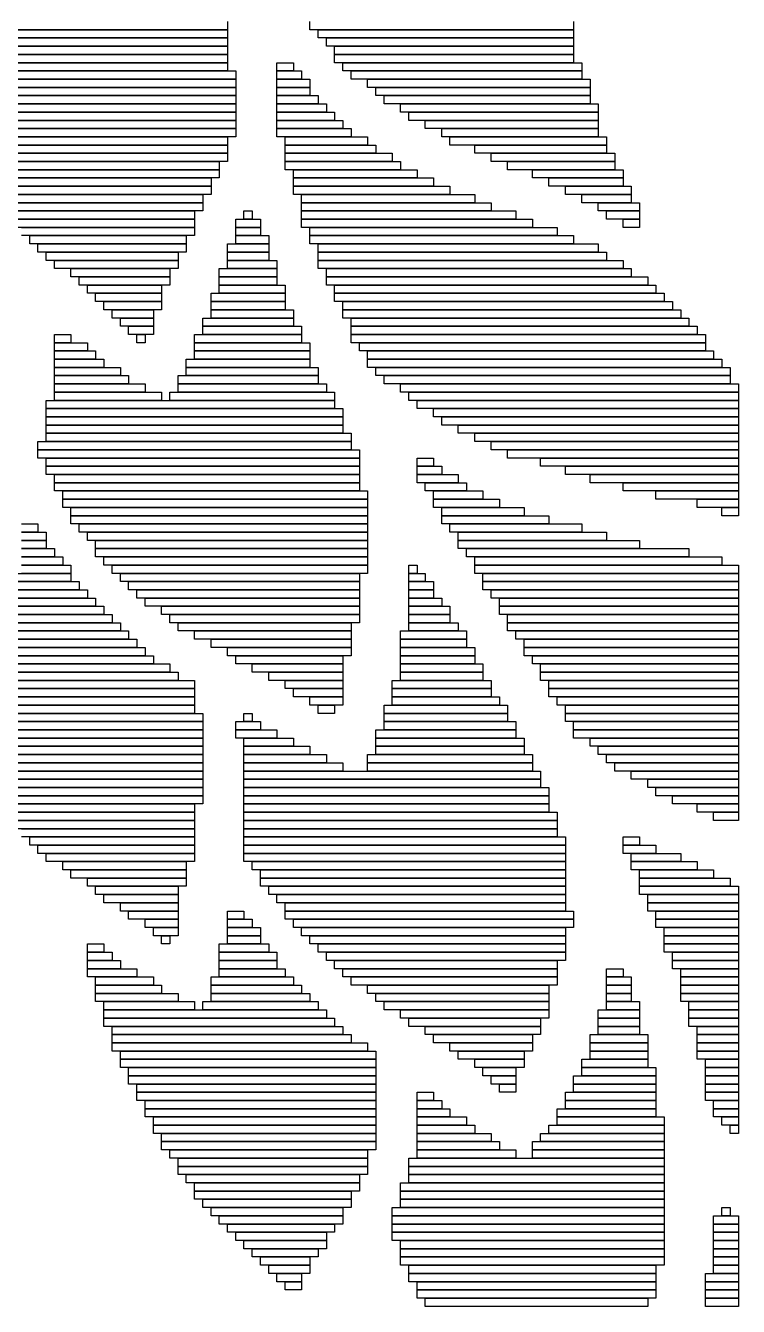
# Model space of a CAD drawing. Extents: x 438 to 605, y 344 to 680.
# Drawn here: x 518.5 to 605, y 344 to 499.5 of the extents above; entities that cross this region are included whole.
import ezdxf

# ---------------------------------------------------------------- set-up
doc = ezdxf.new("R2010")
doc.units = 0

msp = doc.modelspace()

# ---------------------------------------------------------------- linework, layer by layer
for p, q in [((543, 500), (543, 499)), ((553, 499), (553, 500)), ((585, 500), (585, 499)), ((508, 498), (543, 498)), ((543, 499), (509, 499)), ((509, 499), (543, 499)), ((543, 498), (509, 498)), ((543, 499), (543, 498)), ((543, 498), (543, 497)), ((585, 499), (553, 499)), ((554, 499), (585, 499)), ((554, 498), (554, 499)), ((585, 498), (554, 498)), ((555, 498), (585, 498)), ((555, 497), (555, 498)), ((585, 499), (585, 498)), ((585, 498), (585, 497)), ((507, 497), (543, 497)), ((543, 497), (508, 497)), ((543, 497), (543, 496)), ((585, 497), (555, 497)), ((556, 497), (585, 497)), ((556, 496), (556, 497)), ((585, 497), (585, 496)), ((543, 496), (507, 496)), ((507, 496), (543, 496)), ((543, 495), (507, 495)), ((508, 495), (543, 495)), ((543, 496), (543, 495)), ((543, 495), (543, 494)), ((549, 495), (551, 495)), ((549, 494), (549, 495)), ((551, 495), (551, 494)), ((585, 496), (556, 496)), ((556, 496), (585, 496)), ((556, 495), (556, 496)), ((585, 495), (556, 495)), ((557, 495), (586, 495)), ((557, 494), (557, 495)), ((585, 496), (585, 495)), ((586, 495), (586, 494)), ((543, 494), (508, 494)), ((508, 494), (544, 494)), ((544, 493), (508, 493)), ((508, 493), (544, 493)), ((544, 494), (544, 493)), ((544, 493), (544, 492)), ((551, 494), (549, 494)), ((549, 494), (552, 494)), ((549, 493), (549, 494)), ((552, 493), (549, 493)), ((549, 493), (553, 493)), ((549, 492), (549, 493)), ((552, 494), (552, 493)), ((553, 493), (553, 492)), ((586, 494), (557, 494)), ((558, 494), (586, 494)), ((558, 493), (558, 494)), ((586, 493), (558, 493)), ((560, 493), (587, 493)), ((560, 492), (560, 493)), ((586, 494), (586, 493)), ((587, 493), (587, 492)), ((544, 492), (508, 492)), ((508, 492), (544, 492)), ((544, 492), (544, 491)), ((553, 492), (549, 492)), ((549, 492), (553, 492)), ((549, 491), (549, 492)), ((553, 492), (553, 491)), ((587, 492), (560, 492)), ((561, 492), (587, 492)), ((561, 491), (561, 492)), ((587, 492), (587, 491)), ((544, 491), (508, 491)), ((509, 491), (544, 491)), ((544, 490), (509, 490)), ((509, 490), (544, 490)), ((544, 491), (544, 490)), ((544, 490), (544, 489)), ((553, 491), (549, 491)), ((549, 491), (554, 491)), ((549, 490), (549, 491)), ((554, 490), (549, 490)), ((549, 490), (555, 490)), ((549, 489), (549, 490)), ((554, 491), (554, 490)), ((555, 490), (555, 489)), ((587, 491), (561, 491)), ((562, 491), (587, 491)), ((562, 490), (562, 491)), ((587, 490), (562, 490)), ((564, 490), (588, 490)), ((564, 489), (564, 490)), ((587, 491), (587, 490)), ((588, 490), (588, 489)), ((544, 489), (509, 489)), ((509, 489), (544, 489)), ((544, 489), (544, 488)), ((555, 489), (549, 489)), ((549, 489), (556, 489)), ((549, 488), (549, 489)), ((556, 489), (556, 488)), ((588, 489), (564, 489)), ((565, 489), (588, 489)), ((565, 488), (565, 489)), ((588, 489), (588, 488)), ((544, 488), (509, 488)), ((510, 488), (544, 488)), ((544, 487), (510, 487)), ((510, 487), (544, 487)), ((544, 488), (544, 487)), ((544, 487), (544, 486)), ((556, 488), (549, 488)), ((549, 488), (557, 488)), ((549, 487), (549, 488)), ((557, 487), (549, 487)), ((549, 487), (558, 487)), ((549, 486), (549, 487)), ((557, 488), (557, 487)), ((558, 487), (558, 486)), ((588, 488), (565, 488)), ((567, 488), (588, 488)), ((567, 487), (567, 488)), ((588, 487), (567, 487)), ((569, 487), (588, 487)), ((569, 486), (569, 487)), ((588, 488), (588, 487)), ((588, 487), (588, 486)), ((544, 486), (510, 486)), ((510, 486), (543, 486)), ((543, 486), (543, 485)), ((558, 486), (549, 486)), ((550, 486), (560, 486)), ((550, 485), (550, 486)), ((560, 486), (560, 485)), ((588, 486), (569, 486)), ((570, 486), (589, 486)), ((570, 485), (570, 486)), ((589, 486), (589, 485)), ((543, 485), (510, 485)), ((511, 485), (543, 485)), ((543, 484), (511, 484)), ((511, 484), (543, 484)), ((543, 485), (543, 484)), ((543, 484), (543, 483)), ((560, 485), (550, 485)), ((550, 485), (561, 485)), ((550, 484), (550, 485)), ((561, 484), (550, 484)), ((550, 484), (563, 484)), ((550, 483), (550, 484)), ((561, 485), (561, 484)), ((563, 484), (563, 483)), ((589, 485), (570, 485)), ((573, 485), (589, 485)), ((573, 484), (573, 485)), ((589, 484), (573, 484)), ((575, 484), (590, 484)), ((575, 483), (575, 484)), ((589, 485), (589, 484)), ((590, 484), (590, 483)), ((543, 483), (511, 483)), ((512, 483), (542, 483)), ((542, 483), (542, 482)), ((563, 483), (550, 483)), ((550, 483), (564, 483)), ((550, 482), (550, 483)), ((564, 483), (564, 482)), ((590, 483), (575, 483)), ((577, 483), (590, 483)), ((577, 482), (577, 483)), ((590, 483), (590, 482)), ((542, 482), (512, 482)), ((513, 482), (542, 482)), ((542, 481), (513, 481)), ((513, 481), (541, 481)), ((541, 481), (541, 480)), ((542, 482), (542, 481)), ((564, 482), (550, 482)), ((551, 482), (566, 482)), ((551, 481), (551, 482)), ((566, 481), (551, 481)), ((551, 481), (568, 481)), ((551, 480), (551, 481)), ((566, 482), (566, 481)), ((568, 481), (568, 480)), ((590, 482), (577, 482)), ((580, 482), (591, 482)), ((580, 481), (580, 482)), ((591, 481), (580, 481)), ((582, 481), (591, 481)), ((582, 480), (582, 481)), ((591, 482), (591, 481)), ((591, 481), (591, 480)), ((541, 480), (513, 480)), ((514, 480), (541, 480)), ((541, 479), (514, 479)), ((515, 479), (540, 479)), ((540, 479), (540, 478)), ((541, 480), (541, 479)), ((568, 480), (551, 480)), ((551, 480), (570, 480)), ((551, 479), (551, 480)), ((570, 479), (551, 479)), ((552, 479), (573, 479)), ((552, 478), (552, 479)), ((570, 480), (570, 479)), ((573, 479), (573, 478)), ((591, 480), (582, 480)), ((584, 480), (592, 480)), ((584, 479), (584, 480)), ((592, 479), (584, 479)), ((586, 479), (592, 479)), ((586, 478), (586, 479)), ((592, 480), (592, 479)), ((592, 479), (592, 478)), ((540, 478), (515, 478)), ((515, 478), (540, 478)), ((540, 478), (540, 477)), ((573, 478), (552, 478)), ((552, 478), (575, 478)), ((552, 477), (552, 478)), ((575, 478), (575, 477)), ((592, 478), (586, 478)), ((588, 478), (593, 478)), ((588, 477), (588, 478)), ((593, 478), (593, 477)), ((540, 477), (515, 477)), ((516, 477), (539, 477)), ((539, 476), (516, 476)), ((517, 476), (539, 476)), ((539, 477), (539, 476)), ((539, 476), (539, 475)), ((544, 476), (547, 476)), ((544, 475), (544, 476)), ((545, 477), (546, 477)), ((545, 476), (545, 477)), ((546, 476), (545, 476)), ((546, 477), (546, 476)), ((547, 476), (547, 475)), ((575, 477), (552, 477)), ((552, 477), (578, 477)), ((552, 476), (552, 477)), ((578, 476), (552, 476)), ((552, 476), (580, 476)), ((552, 475), (552, 476)), ((578, 477), (578, 476)), ((580, 476), (580, 475)), ((593, 477), (588, 477)), ((589, 477), (593, 477)), ((589, 476), (589, 477)), ((593, 476), (589, 476)), ((591, 476), (593, 476)), ((591, 475), (591, 476)), ((593, 477), (593, 476)), ((593, 476), (593, 475)), ((539, 475), (517, 475)), ((518, 475), (539, 475)), ((539, 475), (539, 474)), ((547, 475), (544, 475)), ((544, 475), (547, 475)), ((544, 474), (544, 475)), ((547, 475), (547, 474)), ((580, 475), (552, 475)), ((553, 475), (583, 475)), ((553, 474), (553, 475)), ((583, 475), (583, 474)), ((593, 475), (591, 475)), ((539, 474), (518, 474)), ((519, 474), (538, 474)), ((519, 473), (519, 474)), ((538, 473), (519, 473)), ((520, 473), (538, 473)), ((520, 472), (520, 473)), ((538, 474), (538, 473)), ((538, 473), (538, 472)), ((543, 473), (548, 473)), ((543, 472), (543, 473)), ((547, 474), (544, 474)), ((544, 474), (548, 474)), ((544, 473), (544, 474)), ((548, 473), (544, 473)), ((548, 474), (548, 473)), ((548, 473), (548, 472)), ((583, 474), (553, 474)), ((553, 474), (585, 474)), ((553, 473), (553, 474)), ((585, 473), (553, 473)), ((554, 473), (588, 473)), ((554, 472), (554, 473)), ((585, 474), (585, 473)), ((588, 473), (588, 472)), ((538, 472), (520, 472)), ((521, 472), (537, 472)), ((521, 471), (521, 472)), ((537, 472), (537, 471)), ((548, 472), (543, 472)), ((543, 472), (548, 472)), ((543, 471), (543, 472)), ((548, 472), (548, 471)), ((588, 472), (554, 472)), ((554, 472), (589, 472)), ((554, 471), (554, 472)), ((589, 472), (589, 471)), ((537, 471), (521, 471)), ((522, 471), (537, 471)), ((522, 470), (522, 471)), ((537, 470), (522, 470)), ((524, 470), (536, 470)), ((524, 469), (524, 470)), ((536, 470), (536, 469)), ((537, 471), (537, 470)), ((542, 470), (549, 470)), ((542, 469), (542, 470)), ((548, 471), (543, 471)), ((543, 471), (549, 471)), ((543, 470), (543, 471)), ((549, 470), (543, 470)), ((549, 471), (549, 470)), ((549, 470), (549, 469)), ((589, 471), (554, 471)), ((554, 471), (591, 471)), ((554, 470), (554, 471)), ((591, 470), (554, 470)), ((555, 470), (592, 470)), ((555, 469), (555, 470)), ((591, 471), (591, 470)), ((592, 470), (592, 469)), ((536, 469), (524, 469)), ((525, 469), (536, 469)), ((525, 468), (525, 469)), ((536, 469), (536, 468)), ((549, 469), (542, 469)), ((542, 469), (549, 469)), ((542, 468), (542, 469)), ((549, 469), (549, 468)), ((592, 469), (555, 469)), ((555, 469), (594, 469)), ((555, 468), (555, 469)), ((594, 469), (594, 468)), ((536, 468), (525, 468)), ((526, 468), (535, 468)), ((526, 467), (526, 468)), ((535, 467), (526, 467)), ((527, 467), (535, 467)), ((527, 466), (527, 467)), ((535, 468), (535, 467)), ((535, 467), (535, 466)), ((541, 467), (550, 467)), ((541, 466), (541, 467)), ((549, 468), (542, 468)), ((542, 468), (550, 468)), ((542, 467), (542, 468)), ((550, 467), (542, 467)), ((550, 468), (550, 467)), ((550, 467), (550, 466)), ((594, 468), (555, 468)), ((556, 468), (595, 468)), ((556, 467), (556, 468)), ((595, 467), (556, 467)), ((556, 467), (596, 467)), ((556, 466), (556, 467)), ((595, 468), (595, 467)), ((596, 467), (596, 466)), ((535, 466), (527, 466)), ((528, 466), (535, 466)), ((528, 465), (528, 466)), ((535, 465), (528, 465)), ((529, 465), (534, 465)), ((529, 464), (529, 465)), ((534, 465), (534, 464)), ((535, 466), (535, 465)), ((550, 466), (541, 466)), ((541, 466), (550, 466)), ((541, 465), (541, 466)), ((550, 465), (541, 465)), ((541, 465), (551, 465)), ((541, 464), (541, 465)), ((550, 466), (550, 465)), ((551, 465), (551, 464)), ((596, 466), (556, 466)), ((557, 466), (597, 466)), ((557, 465), (557, 466)), ((597, 465), (557, 465)), ((557, 465), (598, 465)), ((557, 464), (557, 465)), ((597, 466), (597, 465)), ((598, 465), (598, 464)), ((534, 464), (529, 464)), ((530, 464), (534, 464)), ((530, 463), (530, 464)), ((534, 464), (534, 463)), ((540, 464), (551, 464)), ((540, 463), (540, 464)), ((551, 464), (541, 464)), ((551, 464), (551, 463)), ((598, 464), (557, 464)), ((558, 464), (599, 464)), ((558, 463), (558, 464)), ((599, 464), (599, 463)), ((522, 462), (524, 462)), ((522, 461), (522, 462)), ((524, 462), (524, 461)), ((534, 463), (530, 463)), ((531, 463), (534, 463)), ((531, 462), (531, 463)), ((534, 462), (531, 462)), ((532, 462), (533, 462)), ((532, 461), (532, 462)), ((533, 462), (533, 461)), ((534, 463), (534, 462)), ((539, 462), (552, 462)), ((539, 461), (539, 462)), ((551, 463), (540, 463)), ((540, 463), (552, 463)), ((540, 462), (540, 463)), ((552, 462), (540, 462)), ((552, 463), (552, 462)), ((552, 462), (552, 461)), ((599, 463), (558, 463)), ((558, 463), (600, 463)), ((558, 462), (558, 463)), ((600, 462), (558, 462)), ((558, 462), (601, 462)), ((558, 461), (558, 462)), ((600, 463), (600, 462)), ((601, 462), (601, 461)), ((524, 461), (522, 461)), ((522, 461), (526, 461)), ((522, 460), (522, 461)), ((526, 461), (526, 460)), ((533, 461), (532, 461)), ((552, 461), (539, 461)), ((539, 461), (553, 461)), ((539, 460), (539, 461)), ((553, 461), (553, 460)), ((601, 461), (558, 461)), ((559, 461), (601, 461)), ((559, 460), (559, 461)), ((601, 461), (601, 460)), ((526, 460), (522, 460)), ((522, 460), (527, 460)), ((522, 459), (522, 460)), ((527, 459), (522, 459)), ((522, 459), (528, 459)), ((522, 458), (522, 459)), ((527, 460), (527, 459)), ((528, 459), (528, 458)), ((538, 459), (553, 459)), ((538, 458), (538, 459)), ((553, 460), (539, 460)), ((539, 460), (553, 460)), ((539, 459), (539, 460)), ((553, 459), (539, 459)), ((553, 460), (553, 459)), ((553, 459), (553, 458)), ((601, 460), (559, 460)), ((560, 460), (602, 460)), ((560, 459), (560, 460)), ((602, 459), (560, 459)), ((560, 459), (603, 459)), ((560, 458), (560, 459)), ((602, 460), (602, 459)), ((603, 459), (603, 458)), ((528, 458), (522, 458)), ((522, 458), (530, 458)), ((522, 457), (522, 458)), ((530, 458), (530, 457)), ((553, 458), (538, 458)), ((538, 458), (554, 458)), ((538, 457), (538, 458)), ((554, 458), (554, 457)), ((603, 458), (560, 458)), ((561, 458), (604, 458)), ((561, 457), (561, 458)), ((604, 458), (604, 457)), ((530, 457), (522, 457)), ((522, 457), (531, 457)), ((522, 456), (522, 457)), ((531, 456), (522, 456)), ((522, 456), (533, 456)), ((522, 455), (522, 456)), ((531, 457), (531, 456)), ((533, 456), (533, 455)), ((537, 457), (554, 457)), ((537, 456), (537, 457)), ((554, 456), (537, 456)), ((537, 456), (555, 456)), ((537, 455), (537, 456)), ((554, 457), (538, 457)), ((554, 457), (554, 456)), ((555, 456), (555, 455)), ((604, 457), (561, 457)), ((562, 457), (604, 457)), ((562, 456), (562, 457)), ((604, 456), (562, 456)), ((564, 456), (605, 456)), ((564, 455), (564, 456)), ((604, 457), (604, 456)), ((605, 456), (605, 455)), ((533, 455), (522, 455)), ((522, 455), (535, 455)), ((522, 454), (522, 455)), ((535, 455), (535, 454)), ((536, 455), (556, 455)), ((536, 454), (536, 455)), ((555, 455), (537, 455)), ((556, 455), (556, 454)), ((605, 455), (564, 455)), ((565, 455), (605, 455)), ((565, 454), (565, 455)), ((605, 455), (605, 454)), ((521, 454), (556, 454)), ((521, 453), (521, 454)), ((556, 453), (521, 453)), ((521, 453), (557, 453)), ((521, 452), (521, 453)), ((535, 454), (522, 454)), ((556, 454), (536, 454)), ((556, 454), (556, 453)), ((557, 453), (557, 452)), ((605, 454), (565, 454)), ((566, 454), (605, 454)), ((566, 453), (566, 454)), ((605, 453), (566, 453)), ((568, 453), (605, 453)), ((568, 452), (568, 453)), ((605, 454), (605, 453)), ((605, 453), (605, 452)), ((557, 452), (521, 452)), ((521, 452), (557, 452)), ((521, 451), (521, 452)), ((557, 451), (521, 451)), ((521, 451), (557, 451)), ((521, 450), (521, 451)), ((557, 452), (557, 451)), ((557, 451), (557, 450)), ((605, 452), (568, 452)), ((569, 452), (605, 452)), ((569, 451), (569, 452)), ((605, 451), (569, 451)), ((571, 451), (605, 451)), ((571, 450), (571, 451)), ((605, 452), (605, 451)), ((605, 451), (605, 450)), ((557, 450), (521, 450)), ((521, 450), (558, 450)), ((521, 449), (521, 450)), ((558, 450), (558, 449)), ((605, 450), (571, 450)), ((573, 450), (605, 450)), ((573, 449), (573, 450)), ((605, 450), (605, 449)), ((520, 449), (558, 449)), ((520, 448), (520, 449)), ((558, 448), (520, 448)), ((520, 448), (559, 448)), ((520, 447), (520, 448)), ((558, 449), (521, 449)), ((558, 449), (558, 448)), ((559, 448), (559, 447)), ((605, 449), (573, 449)), ((575, 449), (605, 449)), ((575, 448), (575, 449)), ((605, 448), (575, 448)), ((577, 448), (605, 448)), ((577, 447), (577, 448)), ((605, 449), (605, 448)), ((605, 448), (605, 447)), ((559, 447), (520, 447)), ((521, 447), (559, 447)), ((521, 446), (521, 447)), ((559, 447), (559, 446)), ((566, 447), (568, 447)), ((566, 446), (566, 447)), ((568, 447), (568, 446)), ((605, 447), (577, 447)), ((581, 447), (605, 447)), ((581, 446), (581, 447)), ((605, 447), (605, 446)), ((559, 446), (521, 446)), ((521, 446), (559, 446)), ((521, 445), (521, 446)), ((559, 445), (521, 445)), ((522, 445), (559, 445)), ((522, 444), (522, 445)), ((559, 446), (559, 445)), ((559, 445), (559, 444)), ((568, 446), (566, 446)), ((566, 446), (569, 446)), ((566, 445), (566, 446)), ((569, 445), (566, 445)), ((566, 445), (571, 445)), ((566, 444), (566, 445)), ((569, 446), (569, 445)), ((571, 445), (571, 444)), ((605, 446), (581, 446)), ((584, 446), (605, 446)), ((584, 445), (584, 446)), ((605, 445), (584, 445)), ((587, 445), (605, 445)), ((587, 444), (587, 445)), ((605, 446), (605, 445)), ((605, 445), (605, 444)), ((559, 444), (522, 444)), ((522, 444), (559, 444)), ((522, 443), (522, 444)), ((559, 444), (559, 443)), ((571, 444), (566, 444)), ((567, 444), (572, 444)), ((567, 443), (567, 444)), ((572, 444), (572, 443)), ((605, 444), (587, 444)), ((591, 444), (605, 444)), ((591, 443), (591, 444)), ((605, 444), (605, 443)), ((559, 443), (522, 443)), ((523, 443), (560, 443)), ((523, 442), (523, 443)), ((560, 442), (523, 442)), ((523, 442), (560, 442)), ((523, 441), (523, 442)), ((560, 443), (560, 442)), ((560, 442), (560, 441)), ((572, 443), (567, 443)), ((568, 443), (574, 443)), ((568, 442), (568, 443)), ((574, 442), (568, 442)), ((568, 442), (576, 442)), ((568, 441), (568, 442)), ((574, 443), (574, 442)), ((576, 442), (576, 441)), ((605, 443), (591, 443)), ((595, 443), (605, 443)), ((595, 442), (595, 443)), ((605, 442), (595, 442)), ((600, 442), (605, 442)), ((600, 441), (600, 442)), ((605, 443), (605, 442)), ((605, 442), (605, 441)), ((560, 441), (523, 441)), ((524, 441), (560, 441)), ((524, 440), (524, 441)), ((560, 441), (560, 440)), ((576, 441), (568, 441)), ((569, 441), (579, 441)), ((569, 440), (569, 441)), ((579, 441), (579, 440)), ((605, 441), (600, 441)), ((603, 441), (605, 441)), ((603, 440), (603, 441)), ((605, 441), (605, 440)), ((518, 439), (520, 439)), ((520, 439), (520, 438)), ((560, 440), (524, 440)), ((524, 440), (560, 440)), ((524, 439), (524, 440)), ((560, 439), (524, 439)), ((525, 439), (560, 439)), ((525, 438), (525, 439)), ((560, 440), (560, 439)), ((560, 439), (560, 438)), ((579, 440), (569, 440)), ((569, 440), (582, 440)), ((569, 439), (569, 440)), ((582, 439), (569, 439)), ((570, 439), (586, 439)), ((570, 438), (570, 439)), ((582, 440), (582, 439)), ((586, 439), (586, 438)), ((605, 440), (603, 440)), ((520, 438), (518, 438)), ((518, 438), (521, 438)), ((521, 437), (518, 437)), ((518, 437), (521, 437)), ((521, 438), (521, 437)), ((521, 437), (521, 436)), ((560, 438), (525, 438)), ((526, 438), (560, 438)), ((526, 437), (526, 438)), ((560, 437), (526, 437)), ((527, 437), (560, 437)), ((527, 436), (527, 437)), ((560, 438), (560, 437)), ((560, 437), (560, 436)), ((586, 438), (570, 438)), ((571, 438), (589, 438)), ((571, 437), (571, 438)), ((589, 437), (571, 437)), ((571, 437), (593, 437)), ((571, 436), (571, 437)), ((589, 438), (589, 437)), ((593, 437), (593, 436)), ((521, 436), (518, 436)), ((518, 436), (522, 436)), ((522, 436), (522, 435)), ((560, 436), (527, 436)), ((527, 436), (560, 436)), ((527, 435), (527, 436)), ((560, 436), (560, 435)), ((593, 436), (571, 436)), ((572, 436), (599, 436)), ((572, 435), (572, 436)), ((599, 436), (599, 435)), ((522, 435), (518, 435)), ((518, 435), (523, 435)), ((523, 434), (518, 434)), ((518, 434), (524, 434)), ((523, 435), (523, 434)), ((524, 434), (524, 433)), ((560, 435), (527, 435)), ((528, 435), (560, 435)), ((528, 434), (528, 435)), ((560, 434), (528, 434)), ((529, 434), (560, 434)), ((529, 433), (529, 434)), ((560, 435), (560, 434)), ((560, 434), (560, 433)), ((565, 434), (566, 434)), ((565, 433), (565, 434)), ((566, 434), (566, 433)), ((599, 435), (572, 435)), ((573, 435), (603, 435)), ((573, 434), (573, 435)), ((603, 434), (573, 434)), ((573, 434), (605, 434)), ((573, 433), (573, 434)), ((603, 435), (603, 434)), ((605, 434), (605, 433)), ((517, 433), (524, 433)), ((524, 433), (518, 433)), ((524, 433), (524, 432)), ((560, 433), (529, 433)), ((530, 433), (559, 433)), ((530, 432), (530, 433)), ((559, 433), (559, 432)), ((566, 433), (565, 433)), ((565, 433), (567, 433)), ((565, 432), (565, 433)), ((567, 433), (567, 432)), ((605, 433), (573, 433)), ((574, 433), (605, 433)), ((574, 432), (574, 433)), ((605, 433), (605, 432)), ((524, 432), (517, 432)), ((517, 432), (525, 432)), ((525, 431), (517, 431)), ((517, 431), (526, 431)), ((525, 432), (525, 431)), ((526, 431), (526, 430)), ((559, 432), (530, 432)), ((531, 432), (559, 432)), ((531, 431), (531, 432)), ((559, 431), (531, 431)), ((532, 431), (559, 431)), ((532, 430), (532, 431)), ((559, 432), (559, 431)), ((559, 431), (559, 430)), ((567, 432), (565, 432)), ((565, 432), (568, 432)), ((565, 431), (565, 432)), ((568, 431), (565, 431)), ((565, 431), (568, 431)), ((565, 430), (565, 431)), ((568, 432), (568, 431)), ((568, 431), (568, 430)), ((605, 432), (574, 432)), ((574, 432), (605, 432)), ((574, 431), (574, 432)), ((605, 431), (574, 431)), ((575, 431), (605, 431)), ((575, 430), (575, 431)), ((605, 432), (605, 431)), ((605, 431), (605, 430)), ((526, 430), (517, 430)), ((517, 430), (527, 430)), ((527, 430), (527, 429)), ((559, 430), (532, 430)), ((533, 430), (559, 430)), ((533, 429), (533, 430)), ((559, 430), (559, 429)), ((568, 430), (565, 430)), ((565, 430), (569, 430)), ((565, 429), (565, 430)), ((569, 430), (569, 429)), ((605, 430), (575, 430)), ((576, 430), (605, 430)), ((576, 429), (576, 430)), ((605, 430), (605, 429)), ((516, 429), (528, 429)), ((528, 428), (516, 428)), ((516, 428), (529, 428)), ((527, 429), (517, 429)), ((528, 429), (528, 428)), ((529, 428), (529, 427)), ((559, 429), (533, 429)), ((535, 429), (559, 429)), ((535, 428), (535, 429)), ((559, 428), (535, 428)), ((536, 428), (559, 428)), ((536, 427), (536, 428)), ((559, 429), (559, 428)), ((559, 428), (559, 427)), ((569, 429), (565, 429)), ((565, 429), (570, 429)), ((565, 428), (565, 429)), ((570, 428), (565, 428)), ((565, 428), (570, 428)), ((565, 427), (565, 428)), ((570, 429), (570, 428)), ((570, 428), (570, 427)), ((605, 429), (576, 429)), ((576, 429), (605, 429)), ((576, 428), (576, 429)), ((605, 428), (576, 428)), ((577, 428), (605, 428)), ((577, 427), (577, 428)), ((605, 429), (605, 428)), ((605, 428), (605, 427)), ((529, 427), (516, 427)), ((516, 427), (530, 427)), ((530, 427), (530, 426)), ((559, 427), (536, 427)), ((537, 427), (558, 427)), ((537, 426), (537, 427)), ((558, 427), (558, 426)), ((570, 427), (565, 427)), ((565, 427), (571, 427)), ((565, 426), (565, 427)), ((571, 427), (571, 426)), ((605, 427), (577, 427)), ((577, 427), (605, 427)), ((577, 426), (577, 427)), ((605, 427), (605, 426)), ((502, 426), (531, 426)), ((531, 425), (502, 425)), ((503, 425), (532, 425)), ((530, 426), (516, 426)), ((531, 426), (531, 425)), ((532, 425), (532, 424)), ((558, 426), (537, 426)), ((539, 426), (558, 426)), ((539, 425), (539, 426)), ((558, 425), (539, 425)), ((541, 425), (558, 425)), ((541, 424), (541, 425)), ((558, 426), (558, 425)), ((558, 425), (558, 424)), ((564, 426), (572, 426)), ((564, 425), (564, 426)), ((572, 425), (564, 425)), ((564, 425), (572, 425)), ((564, 424), (564, 425)), ((571, 426), (565, 426)), ((572, 426), (572, 425)), ((572, 425), (572, 424)), ((605, 426), (577, 426)), ((578, 426), (605, 426)), ((578, 425), (578, 426)), ((605, 425), (578, 425)), ((579, 425), (605, 425)), ((579, 424), (579, 425)), ((605, 426), (605, 425)), ((605, 425), (605, 424)), ((532, 424), (503, 424)), ((503, 424), (533, 424)), ((533, 423), (503, 423)), ((504, 423), (534, 423)), ((533, 424), (533, 423)), ((534, 423), (534, 422)), ((558, 424), (541, 424)), ((543, 424), (558, 424)), ((543, 423), (543, 424)), ((558, 423), (543, 423)), ((544, 423), (557, 423)), ((544, 422), (544, 423)), ((557, 423), (557, 422)), ((558, 424), (558, 423)), ((572, 424), (564, 424)), ((564, 424), (573, 424)), ((564, 423), (564, 424)), ((573, 423), (564, 423)), ((564, 423), (573, 423)), ((564, 422), (564, 423)), ((573, 424), (573, 423)), ((573, 423), (573, 422)), ((605, 424), (579, 424)), ((579, 424), (605, 424)), ((579, 423), (579, 424)), ((605, 423), (579, 423)), ((580, 423), (605, 423)), ((580, 422), (580, 423)), ((605, 424), (605, 423)), ((605, 423), (605, 422)), ((534, 422), (504, 422)), ((504, 422), (536, 422)), ((536, 422), (536, 421)), ((557, 422), (544, 422)), ((546, 422), (557, 422)), ((546, 421), (546, 422)), ((557, 422), (557, 421)), ((573, 422), (564, 422)), ((564, 422), (574, 422)), ((564, 421), (564, 422)), ((574, 422), (574, 421)), ((605, 422), (580, 422)), ((581, 422), (605, 422)), ((581, 421), (581, 422)), ((605, 422), (605, 421)), ((536, 421), (504, 421)), ((504, 421), (537, 421)), ((537, 420), (504, 420)), ((505, 420), (539, 420)), ((537, 421), (537, 420)), ((539, 420), (539, 419)), ((557, 421), (546, 421)), ((548, 421), (557, 421)), ((548, 420), (548, 421)), ((557, 420), (548, 420)), ((550, 420), (557, 420)), ((550, 419), (550, 420)), ((557, 421), (557, 420)), ((557, 420), (557, 419)), ((563, 420), (575, 420)), ((563, 419), (563, 420)), ((574, 421), (564, 421)), ((564, 421), (574, 421)), ((564, 420), (564, 421)), ((574, 420), (564, 420)), ((574, 421), (574, 420)), ((575, 420), (575, 419)), ((605, 421), (581, 421)), ((581, 421), (605, 421)), ((581, 420), (581, 421)), ((605, 420), (581, 420)), ((582, 420), (605, 420)), ((582, 419), (582, 420)), ((605, 421), (605, 420)), ((605, 420), (605, 419)), ((539, 419), (505, 419)), ((505, 419), (539, 419)), ((539, 419), (539, 418)), ((557, 419), (550, 419)), ((551, 419), (557, 419)), ((551, 418), (551, 419)), ((557, 419), (557, 418)), ((575, 419), (563, 419)), ((563, 419), (575, 419)), ((563, 418), (563, 419)), ((575, 419), (575, 418)), ((605, 419), (582, 419)), ((582, 419), (605, 419)), ((582, 418), (582, 419)), ((605, 419), (605, 418)), ((539, 418), (505, 418)), ((506, 418), (539, 418)), ((539, 417), (506, 417)), ((507, 417), (539, 417)), ((539, 418), (539, 417)), ((539, 417), (539, 416)), ((557, 418), (551, 418)), ((553, 418), (557, 418)), ((553, 417), (553, 418)), ((557, 417), (553, 417)), ((554, 417), (556, 417)), ((554, 416), (554, 417)), ((556, 417), (556, 416)), ((557, 418), (557, 417)), ((562, 417), (577, 417)), ((562, 416), (562, 417)), ((575, 418), (563, 418)), ((563, 418), (576, 418)), ((563, 417), (563, 418)), ((576, 417), (563, 417)), ((576, 418), (576, 417)), ((577, 417), (577, 416)), ((605, 418), (582, 418)), ((583, 418), (605, 418)), ((583, 417), (583, 418)), ((605, 417), (583, 417)), ((584, 417), (605, 417)), ((584, 416), (584, 417)), ((605, 418), (605, 417)), ((605, 417), (605, 416)), ((539, 416), (507, 416)), ((507, 416), (540, 416)), ((540, 416), (540, 415)), ((545, 416), (546, 416)), ((545, 415), (545, 416)), ((546, 416), (546, 415)), ((556, 416), (554, 416)), ((577, 416), (562, 416)), ((562, 416), (577, 416)), ((562, 415), (562, 416)), ((577, 416), (577, 415)), ((605, 416), (584, 416)), ((584, 416), (605, 416)), ((584, 415), (584, 416)), ((605, 416), (605, 415)), ((540, 415), (507, 415)), ((507, 415), (540, 415)), ((540, 414), (507, 414)), ((508, 414), (540, 414)), ((540, 415), (540, 414)), ((540, 414), (540, 413)), ((544, 415), (547, 415)), ((544, 414), (544, 415)), ((547, 414), (544, 414)), ((544, 414), (549, 414)), ((544, 413), (544, 414)), ((546, 415), (545, 415)), ((547, 415), (547, 414)), ((549, 414), (549, 413)), ((561, 414), (578, 414)), ((561, 413), (561, 414)), ((577, 415), (562, 415)), ((562, 415), (578, 415)), ((562, 414), (562, 415)), ((578, 414), (562, 414)), ((578, 415), (578, 414)), ((578, 414), (578, 413)), ((605, 415), (584, 415)), ((585, 415), (605, 415)), ((585, 414), (585, 415)), ((605, 414), (585, 414)), ((585, 414), (605, 414)), ((585, 413), (585, 414)), ((605, 415), (605, 414)), ((605, 414), (605, 413)), ((540, 413), (508, 413)), ((509, 413), (540, 413)), ((540, 413), (540, 412)), ((549, 413), (544, 413)), ((545, 413), (551, 413)), ((545, 412), (545, 413)), ((551, 413), (551, 412)), ((578, 413), (561, 413)), ((561, 413), (579, 413)), ((561, 412), (561, 413)), ((579, 413), (579, 412)), ((605, 413), (585, 413)), ((587, 413), (605, 413)), ((587, 412), (587, 413)), ((605, 413), (605, 412)), ((540, 412), (509, 412)), ((509, 412), (540, 412)), ((540, 411), (509, 411)), ((510, 411), (540, 411)), ((540, 412), (540, 411)), ((540, 411), (540, 410)), ((551, 412), (545, 412)), ((545, 412), (553, 412)), ((545, 411), (545, 412)), ((553, 411), (545, 411)), ((545, 411), (555, 411)), ((545, 410), (545, 411)), ((553, 412), (553, 411)), ((555, 411), (555, 410)), ((560, 411), (580, 411)), ((560, 410), (560, 411)), ((579, 412), (561, 412)), ((561, 412), (579, 412)), ((561, 411), (561, 412)), ((579, 411), (561, 411)), ((579, 412), (579, 411)), ((580, 411), (580, 410)), ((605, 412), (587, 412)), ((588, 412), (605, 412)), ((588, 411), (588, 412)), ((605, 411), (588, 411)), ((589, 411), (605, 411)), ((589, 410), (589, 411)), ((605, 412), (605, 411)), ((605, 411), (605, 410)), ((540, 410), (510, 410)), ((511, 410), (540, 410)), ((540, 409), (511, 409)), ((511, 409), (540, 409)), ((540, 410), (540, 409)), ((540, 409), (540, 408)), ((555, 410), (545, 410)), ((545, 410), (557, 410)), ((545, 409), (545, 410)), ((557, 409), (545, 409)), ((545, 409), (581, 409)), ((545, 408), (545, 409)), ((557, 410), (557, 409)), ((580, 410), (560, 410)), ((560, 410), (580, 410)), ((560, 409), (560, 410)), ((580, 409), (560, 409)), ((580, 410), (580, 409)), ((581, 409), (581, 408)), ((605, 410), (589, 410)), ((590, 410), (605, 410)), ((590, 409), (590, 410)), ((605, 409), (590, 409)), ((592, 409), (605, 409)), ((592, 408), (592, 409)), ((605, 410), (605, 409)), ((605, 409), (605, 408)), ((540, 408), (511, 408)), ((512, 408), (540, 408)), ((540, 408), (540, 407)), ((581, 408), (545, 408)), ((545, 408), (581, 408)), ((545, 407), (545, 408)), ((581, 408), (581, 407)), ((605, 408), (592, 408)), ((594, 408), (605, 408)), ((594, 407), (594, 408)), ((605, 408), (605, 407)), ((540, 407), (512, 407)), ((513, 407), (540, 407)), ((540, 406), (513, 406)), ((514, 406), (540, 406)), ((540, 407), (540, 406)), ((540, 406), (540, 405)), ((581, 407), (545, 407)), ((545, 407), (582, 407)), ((545, 406), (545, 407)), ((582, 406), (545, 406)), ((545, 406), (582, 406)), ((545, 405), (545, 406)), ((582, 407), (582, 406)), ((582, 406), (582, 405)), ((605, 407), (594, 407)), ((595, 407), (605, 407)), ((595, 406), (595, 407)), ((605, 406), (595, 406)), ((597, 406), (605, 406)), ((597, 405), (597, 406)), ((605, 407), (605, 406)), ((605, 406), (605, 405)), ((540, 405), (514, 405)), ((515, 405), (539, 405)), ((539, 405), (539, 404)), ((582, 405), (545, 405)), ((545, 405), (582, 405)), ((545, 404), (545, 405)), ((582, 405), (582, 404)), ((605, 405), (597, 405)), ((600, 405), (605, 405)), ((600, 404), (600, 405)), ((605, 405), (605, 404)), ((539, 404), (515, 404)), ((516, 404), (539, 404)), ((539, 403), (516, 403)), ((517, 403), (539, 403)), ((539, 404), (539, 403)), ((539, 403), (539, 402)), ((582, 404), (545, 404)), ((545, 404), (583, 404)), ((545, 403), (545, 404)), ((583, 403), (545, 403)), ((545, 403), (583, 403)), ((545, 402), (545, 403)), ((583, 404), (583, 403)), ((583, 403), (583, 402)), ((605, 404), (600, 404)), ((602, 404), (605, 404)), ((602, 403), (602, 404)), ((605, 403), (602, 403)), ((605, 404), (605, 403)), ((539, 402), (517, 402)), ((518, 402), (539, 402)), ((539, 402), (539, 401)), ((583, 402), (545, 402)), ((545, 402), (583, 402)), ((545, 401), (545, 402)), ((583, 402), (583, 401)), ((539, 401), (518, 401)), ((519, 401), (539, 401)), ((519, 400), (519, 401)), ((539, 400), (519, 400)), ((520, 400), (539, 400)), ((520, 399), (520, 400)), ((539, 401), (539, 400)), ((539, 400), (539, 399)), ((583, 401), (545, 401)), ((545, 401), (584, 401)), ((545, 400), (545, 401)), ((584, 400), (545, 400)), ((545, 400), (584, 400)), ((545, 399), (545, 400)), ((584, 401), (584, 400)), ((584, 400), (584, 399)), ((591, 401), (593, 401)), ((591, 400), (591, 401)), ((593, 400), (591, 400)), ((591, 400), (595, 400)), ((591, 399), (591, 400)), ((593, 401), (593, 400)), ((595, 400), (595, 399)), ((539, 399), (520, 399)), ((521, 399), (539, 399)), ((521, 398), (521, 399)), ((539, 399), (539, 398)), ((584, 399), (545, 399)), ((545, 399), (584, 399)), ((545, 398), (545, 399)), ((584, 399), (584, 398)), ((595, 399), (591, 399)), ((592, 399), (598, 399)), ((592, 398), (592, 399)), ((598, 399), (598, 398)), ((539, 398), (521, 398)), ((523, 398), (538, 398)), ((523, 397), (523, 398)), ((538, 397), (523, 397)), ((524, 397), (538, 397)), ((524, 396), (524, 397)), ((538, 398), (538, 397)), ((538, 397), (538, 396)), ((584, 398), (545, 398)), ((546, 398), (584, 398)), ((546, 397), (546, 398)), ((584, 397), (546, 397)), ((547, 397), (584, 397)), ((547, 396), (547, 397)), ((584, 398), (584, 397)), ((584, 397), (584, 396)), ((598, 398), (592, 398)), ((592, 398), (600, 398)), ((592, 397), (592, 398)), ((600, 397), (592, 397)), ((593, 397), (602, 397)), ((593, 396), (593, 397)), ((600, 398), (600, 397)), ((602, 397), (602, 396)), ((538, 396), (524, 396)), ((526, 396), (538, 396)), ((526, 395), (526, 396)), ((538, 395), (526, 395)), ((527, 395), (537, 395)), ((527, 394), (527, 395)), ((537, 395), (537, 394)), ((538, 396), (538, 395)), ((584, 396), (547, 396)), ((547, 396), (584, 396)), ((547, 395), (547, 396)), ((584, 395), (547, 395)), ((548, 395), (584, 395)), ((548, 394), (548, 395)), ((584, 396), (584, 395)), ((584, 395), (584, 394)), ((602, 396), (593, 396)), ((593, 396), (604, 396)), ((593, 395), (593, 396)), ((604, 395), (593, 395)), ((593, 395), (605, 395)), ((593, 394), (593, 395)), ((604, 396), (604, 395)), ((605, 395), (605, 394)), ((537, 394), (527, 394)), ((528, 394), (537, 394)), ((528, 393), (528, 394)), ((537, 394), (537, 393)), ((584, 394), (548, 394)), ((549, 394), (584, 394)), ((549, 393), (549, 394)), ((584, 394), (584, 393)), ((605, 394), (593, 394)), ((594, 394), (605, 394)), ((594, 393), (594, 394)), ((605, 394), (605, 393)), ((537, 393), (528, 393)), ((530, 393), (537, 393)), ((530, 392), (530, 393)), ((537, 392), (530, 392)), ((531, 392), (537, 392)), ((531, 391), (531, 392)), ((537, 393), (537, 392)), ((537, 392), (537, 391)), ((543, 392), (545, 392)), ((543, 391), (543, 392)), ((545, 392), (545, 391)), ((584, 393), (549, 393)), ((550, 393), (584, 393)), ((550, 392), (550, 393)), ((584, 392), (550, 392)), ((550, 392), (585, 392)), ((550, 391), (550, 392)), ((584, 393), (584, 392)), ((585, 392), (585, 391)), ((605, 393), (594, 393)), ((594, 393), (605, 393)), ((594, 392), (594, 393)), ((605, 392), (594, 392)), ((595, 392), (605, 392)), ((595, 391), (595, 392)), ((605, 393), (605, 392)), ((605, 392), (605, 391)), ((537, 391), (531, 391)), ((533, 391), (537, 391)), ((533, 390), (533, 391)), ((537, 391), (537, 390)), ((545, 391), (543, 391)), ((543, 391), (546, 391)), ((543, 390), (543, 391)), ((546, 391), (546, 390)), ((585, 391), (550, 391)), ((551, 391), (585, 391)), ((551, 390), (551, 391)), ((585, 391), (585, 390)), ((605, 391), (595, 391)), ((595, 391), (605, 391)), ((595, 390), (595, 391)), ((605, 391), (605, 390)), ((537, 390), (533, 390)), ((534, 390), (537, 390)), ((534, 389), (534, 390)), ((537, 389), (534, 389)), ((535, 389), (536, 389)), ((535, 388), (535, 389)), ((536, 389), (536, 388)), ((537, 390), (537, 389)), ((546, 390), (543, 390)), ((543, 390), (547, 390)), ((543, 389), (543, 390)), ((547, 389), (543, 389)), ((543, 389), (547, 389)), ((543, 388), (543, 389)), ((547, 390), (547, 389)), ((547, 389), (547, 388)), ((585, 390), (551, 390)), ((552, 390), (584, 390)), ((552, 389), (552, 390)), ((584, 389), (552, 389)), ((553, 389), (584, 389)), ((553, 388), (553, 389)), ((584, 390), (584, 389)), ((584, 389), (584, 388)), ((605, 390), (595, 390)), ((596, 390), (605, 390)), ((596, 389), (596, 390)), ((605, 389), (596, 389)), ((596, 389), (605, 389)), ((596, 388), (596, 389)), ((605, 390), (605, 389)), ((605, 389), (605, 388)), ((526, 388), (528, 388)), ((526, 387), (526, 388)), ((528, 388), (528, 387)), ((536, 388), (535, 388)), ((542, 388), (548, 388)), ((542, 387), (542, 388)), ((547, 388), (543, 388)), ((548, 388), (548, 387)), ((584, 388), (553, 388)), ((554, 388), (584, 388)), ((554, 387), (554, 388)), ((584, 388), (584, 387)), ((605, 388), (596, 388)), ((596, 388), (605, 388)), ((596, 387), (596, 388)), ((605, 388), (605, 387)), ((528, 387), (526, 387)), ((526, 387), (529, 387)), ((526, 386), (526, 387)), ((529, 386), (526, 386)), ((526, 386), (530, 386)), ((526, 385), (526, 386)), ((529, 387), (529, 386)), ((530, 386), (530, 385)), ((548, 387), (542, 387)), ((542, 387), (549, 387)), ((542, 386), (542, 387)), ((549, 386), (542, 386)), ((542, 386), (549, 386)), ((542, 385), (542, 386)), ((549, 387), (549, 386)), ((549, 386), (549, 385)), ((584, 387), (554, 387)), ((555, 387), (584, 387)), ((555, 386), (555, 387)), ((584, 386), (555, 386)), ((556, 386), (583, 386)), ((556, 385), (556, 386)), ((583, 386), (583, 385)), ((584, 387), (584, 386)), ((605, 387), (596, 387)), ((597, 387), (605, 387)), ((597, 386), (597, 387)), ((605, 386), (597, 386)), ((597, 386), (605, 386)), ((597, 385), (597, 386)), ((605, 387), (605, 386)), ((605, 386), (605, 385)), ((530, 385), (526, 385)), ((526, 385), (532, 385)), ((526, 384), (526, 385)), ((532, 385), (532, 384)), ((549, 385), (542, 385)), ((542, 385), (550, 385)), ((542, 384), (542, 385)), ((550, 385), (550, 384)), ((583, 385), (556, 385)), ((557, 385), (583, 385)), ((557, 384), (557, 385)), ((583, 385), (583, 384)), ((589, 385), (591, 385)), ((589, 384), (589, 385)), ((591, 385), (591, 384)), ((605, 385), (597, 385)), ((598, 385), (605, 385)), ((598, 384), (598, 385)), ((605, 385), (605, 384)), ((532, 384), (526, 384)), ((527, 384), (534, 384)), ((527, 383), (527, 384)), ((534, 383), (527, 383)), ((527, 383), (535, 383)), ((527, 382), (527, 383)), ((534, 384), (534, 383)), ((535, 383), (535, 382)), ((541, 384), (551, 384)), ((541, 383), (541, 384)), ((551, 383), (541, 383)), ((541, 383), (552, 383)), ((541, 382), (541, 383)), ((550, 384), (542, 384)), ((551, 384), (551, 383)), ((552, 383), (552, 382)), ((583, 384), (557, 384)), ((558, 384), (583, 384)), ((558, 383), (558, 384)), ((583, 383), (558, 383)), ((560, 383), (582, 383)), ((560, 382), (560, 383)), ((582, 383), (582, 382)), ((583, 384), (583, 383)), ((591, 384), (589, 384)), ((589, 384), (592, 384)), ((589, 383), (589, 384)), ((592, 383), (589, 383)), ((589, 383), (592, 383)), ((589, 382), (589, 383)), ((592, 384), (592, 383)), ((592, 383), (592, 382)), ((605, 384), (598, 384)), ((598, 384), (605, 384)), ((598, 383), (598, 384)), ((605, 383), (598, 383)), ((598, 383), (605, 383)), ((598, 382), (598, 383)), ((605, 384), (605, 383)), ((605, 383), (605, 382)), ((535, 382), (527, 382)), ((527, 382), (537, 382)), ((527, 381), (527, 382)), ((537, 381), (527, 381)), ((528, 381), (539, 381)), ((528, 380), (528, 381)), ((537, 382), (537, 381)), ((539, 381), (539, 380)), ((540, 381), (554, 381)), ((540, 380), (540, 381)), ((552, 382), (541, 382)), ((541, 382), (553, 382)), ((541, 381), (541, 382)), ((553, 381), (541, 381)), ((553, 382), (553, 381)), ((554, 381), (554, 380)), ((582, 382), (560, 382)), ((561, 382), (582, 382)), ((561, 381), (561, 382)), ((582, 381), (561, 381)), ((562, 381), (582, 381)), ((562, 380), (562, 381)), ((582, 382), (582, 381)), ((582, 381), (582, 380)), ((592, 382), (589, 382)), ((589, 382), (592, 382)), ((589, 381), (589, 382)), ((592, 381), (589, 381)), ((589, 381), (593, 381)), ((589, 380), (589, 381)), ((592, 382), (592, 381)), ((593, 381), (593, 380)), ((605, 382), (598, 382)), ((598, 382), (605, 382)), ((598, 381), (598, 382)), ((605, 381), (598, 381)), ((599, 381), (605, 381)), ((599, 380), (599, 381)), ((605, 382), (605, 381)), ((605, 381), (605, 380)), ((539, 380), (528, 380)), ((528, 380), (555, 380)), ((528, 379), (528, 380)), ((554, 380), (540, 380)), ((555, 380), (555, 379)), ((582, 380), (562, 380)), ((564, 380), (582, 380)), ((564, 379), (564, 380)), ((582, 380), (582, 379)), ((588, 380), (593, 380)), ((588, 379), (588, 380)), ((593, 380), (589, 380)), ((593, 380), (593, 379)), ((605, 380), (599, 380)), ((599, 380), (605, 380)), ((599, 379), (599, 380)), ((605, 380), (605, 379)), ((555, 379), (528, 379)), ((528, 379), (556, 379)), ((528, 378), (528, 379)), ((556, 378), (528, 378)), ((529, 378), (557, 378)), ((529, 377), (529, 378)), ((556, 379), (556, 378)), ((557, 378), (557, 377)), ((582, 379), (564, 379)), ((565, 379), (581, 379)), ((565, 378), (565, 379)), ((581, 378), (565, 378)), ((567, 378), (581, 378)), ((567, 377), (567, 378)), ((581, 379), (581, 378)), ((581, 378), (581, 377)), ((593, 379), (588, 379)), ((588, 379), (593, 379)), ((588, 378), (588, 379)), ((593, 378), (588, 378)), ((588, 378), (593, 378)), ((588, 377), (588, 378)), ((593, 379), (593, 378)), ((593, 378), (593, 377)), ((605, 379), (599, 379)), ((599, 379), (605, 379)), ((599, 378), (599, 379)), ((605, 378), (599, 378)), ((600, 378), (605, 378)), ((600, 377), (600, 378)), ((605, 379), (605, 378)), ((605, 378), (605, 377)), ((557, 377), (529, 377)), ((529, 377), (558, 377)), ((529, 376), (529, 377)), ((558, 377), (558, 376)), ((581, 377), (567, 377)), ((568, 377), (580, 377)), ((568, 376), (568, 377)), ((580, 377), (580, 376)), ((587, 377), (594, 377)), ((587, 376), (587, 377)), ((593, 377), (588, 377)), ((594, 377), (594, 376)), ((605, 377), (600, 377)), ((600, 377), (605, 377)), ((600, 376), (600, 377)), ((605, 377), (605, 376)), ((558, 376), (529, 376)), ((529, 376), (560, 376)), ((529, 375), (529, 376)), ((560, 375), (529, 375)), ((530, 375), (561, 375)), ((530, 374), (530, 375)), ((560, 376), (560, 375)), ((561, 375), (561, 374)), ((580, 376), (568, 376)), ((570, 376), (580, 376)), ((570, 375), (570, 376)), ((580, 375), (570, 375)), ((571, 375), (579, 375)), ((571, 374), (571, 375)), ((579, 375), (579, 374)), ((580, 376), (580, 375)), ((594, 376), (587, 376)), ((587, 376), (594, 376)), ((587, 375), (587, 376)), ((594, 375), (587, 375)), ((587, 375), (594, 375)), ((587, 374), (587, 375)), ((594, 376), (594, 375)), ((594, 375), (594, 374)), ((605, 376), (600, 376)), ((600, 376), (605, 376)), ((600, 375), (600, 376)), ((605, 375), (600, 375)), ((600, 375), (605, 375)), ((600, 374), (600, 375)), ((605, 376), (605, 375)), ((605, 375), (605, 374)), ((561, 374), (530, 374)), ((530, 374), (561, 374)), ((530, 373), (530, 374)), ((561, 374), (561, 373)), ((579, 374), (571, 374)), ((573, 374), (579, 374)), ((573, 373), (573, 374)), ((579, 374), (579, 373)), ((586, 374), (594, 374)), ((586, 373), (586, 374)), ((594, 374), (587, 374)), ((594, 374), (594, 373)), ((605, 374), (600, 374)), ((601, 374), (605, 374)), ((601, 373), (601, 374)), ((605, 374), (605, 373)), ((561, 373), (530, 373)), ((531, 373), (561, 373)), ((531, 372), (531, 373)), ((561, 372), (531, 372)), ((531, 372), (561, 372)), ((531, 371), (531, 372)), ((561, 373), (561, 372)), ((561, 372), (561, 371)), ((579, 373), (573, 373)), ((574, 373), (578, 373)), ((574, 372), (574, 373)), ((578, 372), (574, 372)), ((575, 372), (578, 372)), ((575, 371), (575, 372)), ((578, 373), (578, 372)), ((578, 372), (578, 371)), ((585, 372), (595, 372)), ((585, 371), (585, 372)), ((594, 373), (586, 373)), ((586, 373), (595, 373)), ((586, 372), (586, 373)), ((595, 372), (586, 372)), ((595, 373), (595, 372)), ((595, 372), (595, 371)), ((605, 373), (601, 373)), ((601, 373), (605, 373)), ((601, 372), (601, 373)), ((605, 372), (601, 372)), ((601, 372), (605, 372)), ((601, 371), (601, 372)), ((605, 373), (605, 372)), ((605, 372), (605, 371)), ((561, 371), (531, 371)), ((532, 371), (561, 371)), ((532, 370), (532, 371)), ((561, 371), (561, 370)), ((578, 371), (575, 371)), ((576, 371), (578, 371)), ((576, 370), (576, 371)), ((578, 371), (578, 370)), ((595, 371), (585, 371)), ((585, 371), (595, 371)), ((585, 370), (585, 371)), ((595, 371), (595, 370)), ((605, 371), (601, 371)), ((601, 371), (605, 371)), ((601, 370), (601, 371)), ((605, 371), (605, 370)), ((561, 370), (532, 370)), ((532, 370), (561, 370)), ((532, 369), (532, 370)), ((561, 369), (532, 369)), ((533, 369), (561, 369)), ((533, 368), (533, 369)), ((561, 370), (561, 369)), ((561, 369), (561, 368)), ((566, 370), (568, 370)), ((566, 369), (566, 370)), ((568, 369), (566, 369)), ((566, 369), (569, 369)), ((566, 368), (566, 369)), ((568, 370), (568, 369)), ((569, 369), (569, 368)), ((578, 370), (576, 370)), ((584, 370), (595, 370)), ((584, 369), (584, 370)), ((595, 369), (584, 369)), ((584, 369), (595, 369)), ((584, 368), (584, 369)), ((595, 370), (585, 370)), ((595, 370), (595, 369)), ((595, 369), (595, 368)), ((605, 370), (601, 370)), ((601, 370), (605, 370)), ((601, 369), (601, 370)), ((605, 369), (601, 369)), ((602, 369), (605, 369)), ((602, 368), (602, 369)), ((605, 370), (605, 369)), ((605, 369), (605, 368)), ((561, 368), (533, 368)), ((533, 368), (561, 368)), ((533, 367), (533, 368)), ((561, 367), (533, 367)), ((534, 367), (561, 367)), ((534, 366), (534, 367)), ((561, 368), (561, 367)), ((561, 367), (561, 366)), ((569, 368), (566, 368)), ((566, 368), (570, 368)), ((566, 367), (566, 368)), ((570, 367), (566, 367)), ((566, 367), (572, 367)), ((566, 366), (566, 367)), ((570, 368), (570, 367)), ((572, 367), (572, 366)), ((583, 368), (595, 368)), ((583, 367), (583, 368)), ((595, 367), (583, 367)), ((583, 367), (596, 367)), ((583, 366), (583, 367)), ((595, 368), (584, 368)), ((595, 368), (595, 367)), ((596, 367), (596, 366)), ((605, 368), (602, 368)), ((602, 368), (605, 368)), ((602, 367), (602, 368)), ((605, 367), (602, 367)), ((603, 367), (605, 367)), ((603, 366), (603, 367)), ((605, 368), (605, 367)), ((605, 367), (605, 366)), ((561, 366), (534, 366)), ((534, 366), (561, 366)), ((534, 365), (534, 366)), ((561, 366), (561, 365)), ((572, 366), (566, 366)), ((566, 366), (573, 366)), ((566, 365), (566, 366)), ((573, 366), (573, 365)), ((582, 366), (596, 366)), ((582, 365), (582, 366)), ((596, 366), (583, 366)), ((596, 366), (596, 365)), ((605, 366), (603, 366)), ((604, 366), (605, 366)), ((604, 365), (604, 366)), ((605, 366), (605, 365)), ((561, 365), (534, 365)), ((535, 365), (561, 365)), ((535, 364), (535, 365)), ((561, 364), (535, 364)), ((535, 364), (561, 364)), ((535, 363), (535, 364)), ((561, 365), (561, 364)), ((561, 364), (561, 363)), ((573, 365), (566, 365)), ((566, 365), (575, 365)), ((566, 364), (566, 365)), ((575, 364), (566, 364)), ((566, 364), (576, 364)), ((566, 363), (566, 364)), ((575, 365), (575, 364)), ((576, 364), (576, 363)), ((580, 364), (596, 364)), ((580, 363), (580, 364)), ((581, 365), (596, 365)), ((581, 364), (581, 365)), ((596, 364), (581, 364)), ((596, 365), (582, 365)), ((596, 365), (596, 364)), ((596, 364), (596, 363)), ((605, 365), (604, 365)), ((561, 363), (535, 363)), ((536, 363), (560, 363)), ((536, 362), (536, 363)), ((560, 363), (560, 362)), ((576, 363), (566, 363)), ((566, 363), (578, 363)), ((566, 362), (566, 363)), ((578, 363), (578, 362)), ((596, 363), (580, 363)), ((580, 363), (596, 363)), ((580, 362), (580, 363)), ((596, 363), (596, 362)), ((560, 362), (536, 362)), ((537, 362), (560, 362)), ((537, 361), (537, 362)), ((560, 361), (537, 361)), ((537, 361), (560, 361)), ((537, 360), (537, 361)), ((560, 362), (560, 361)), ((560, 361), (560, 360)), ((565, 362), (596, 362)), ((565, 361), (565, 362)), ((596, 361), (565, 361)), ((565, 361), (596, 361)), ((565, 360), (565, 361)), ((578, 362), (566, 362)), ((596, 362), (580, 362)), ((596, 362), (596, 361)), ((596, 361), (596, 360)), ((560, 360), (537, 360)), ((538, 360), (559, 360)), ((538, 359), (538, 360)), ((559, 360), (559, 359)), ((596, 360), (565, 360)), ((565, 360), (596, 360)), ((565, 359), (565, 360)), ((596, 360), (596, 359)), ((559, 359), (538, 359)), ((539, 359), (559, 359)), ((539, 358), (539, 359)), ((559, 358), (539, 358)), ((539, 358), (558, 358)), ((539, 357), (539, 358)), ((558, 358), (558, 357)), ((559, 359), (559, 358)), ((564, 359), (596, 359)), ((564, 358), (564, 359)), ((596, 358), (564, 358)), ((564, 358), (596, 358)), ((564, 357), (564, 358)), ((596, 359), (565, 359)), ((596, 359), (596, 358)), ((596, 358), (596, 357)), ((558, 357), (539, 357)), ((540, 357), (558, 357)), ((540, 356), (540, 357)), ((558, 357), (558, 356)), ((596, 357), (564, 357)), ((564, 357), (596, 357)), ((564, 356), (564, 357)), ((596, 357), (596, 356)), ((558, 356), (540, 356)), ((541, 356), (557, 356)), ((541, 355), (541, 356)), ((557, 355), (541, 355)), ((542, 355), (557, 355)), ((542, 354), (542, 355)), ((557, 356), (557, 355)), ((557, 355), (557, 354)), ((563, 356), (596, 356)), ((563, 355), (563, 356)), ((596, 355), (563, 355)), ((563, 355), (596, 355)), ((563, 354), (563, 355)), ((596, 356), (564, 356)), ((596, 356), (596, 355)), ((596, 355), (596, 354)), ((602, 355), (605, 355)), ((602, 354), (602, 355)), ((603, 356), (604, 356)), ((603, 355), (603, 356)), ((604, 355), (603, 355)), ((604, 356), (604, 355)), ((605, 355), (605, 354)), ((557, 354), (542, 354)), ((543, 354), (556, 354)), ((543, 353), (543, 354)), ((556, 353), (543, 353)), ((544, 353), (555, 353)), ((544, 352), (544, 353)), ((555, 353), (555, 352)), ((556, 354), (556, 353)), ((596, 354), (563, 354)), ((563, 354), (596, 354)), ((563, 353), (563, 354)), ((596, 353), (563, 353)), ((563, 353), (596, 353)), ((563, 352), (563, 353)), ((596, 354), (596, 353)), ((596, 353), (596, 352)), ((605, 354), (602, 354)), ((602, 354), (605, 354)), ((602, 353), (602, 354)), ((605, 353), (602, 353)), ((602, 353), (605, 353)), ((602, 352), (602, 353)), ((605, 354), (605, 353)), ((605, 353), (605, 352)), ((555, 352), (544, 352)), ((545, 352), (555, 352)), ((545, 351), (545, 352)), ((555, 352), (555, 351)), ((596, 352), (563, 352)), ((564, 352), (596, 352)), ((564, 351), (564, 352)), ((596, 352), (596, 351)), ((605, 352), (602, 352)), ((602, 352), (605, 352)), ((602, 351), (602, 352)), ((605, 352), (605, 351)), ((555, 351), (545, 351)), ((546, 351), (554, 351)), ((546, 350), (546, 351)), ((554, 350), (546, 350)), ((547, 350), (553, 350)), ((547, 349), (547, 350)), ((553, 350), (553, 349)), ((554, 351), (554, 350)), ((596, 351), (564, 351)), ((564, 351), (596, 351)), ((564, 350), (564, 351)), ((596, 350), (564, 350)), ((564, 350), (596, 350)), ((564, 349), (564, 350)), ((596, 351), (596, 350)), ((596, 350), (596, 349)), ((605, 351), (602, 351)), ((602, 351), (605, 351)), ((602, 350), (602, 351)), ((605, 350), (602, 350)), ((602, 350), (605, 350)), ((602, 349), (602, 350)), ((605, 351), (605, 350)), ((605, 350), (605, 349)), ((553, 349), (547, 349)), ((548, 349), (553, 349)), ((548, 348), (548, 349)), ((553, 349), (553, 348)), ((596, 349), (564, 349)), ((565, 349), (595, 349)), ((565, 348), (565, 349)), ((595, 349), (595, 348)), ((605, 349), (602, 349)), ((602, 349), (605, 349)), ((602, 348), (602, 349)), ((605, 349), (605, 348)), ((553, 348), (548, 348)), ((549, 348), (552, 348)), ((549, 347), (549, 348)), ((552, 347), (549, 347)), ((550, 347), (552, 347)), ((550, 346), (550, 347)), ((552, 348), (552, 347)), ((552, 347), (552, 346)), ((595, 348), (565, 348)), ((565, 348), (595, 348)), ((565, 347), (565, 348)), ((595, 347), (565, 347)), ((566, 347), (595, 347)), ((566, 346), (566, 347)), ((595, 348), (595, 347)), ((595, 347), (595, 346)), ((601, 348), (605, 348)), ((601, 347), (601, 348)), ((605, 347), (601, 347)), ((601, 347), (605, 347)), ((601, 346), (601, 347)), ((605, 348), (602, 348)), ((605, 348), (605, 347)), ((605, 347), (605, 346)), ((552, 346), (550, 346)), ((595, 346), (566, 346)), ((566, 346), (595, 346)), ((566, 345), (566, 346)), ((595, 346), (595, 345)), ((605, 346), (601, 346)), ((601, 346), (605, 346)), ((601, 345), (601, 346)), ((605, 346), (605, 345)), ((595, 345), (566, 345)), ((567, 345), (594, 345)), ((567, 344), (567, 345)), ((594, 344), (567, 344)), ((594, 345), (594, 344)), ((605, 345), (601, 345)), ((601, 345), (605, 345)), ((601, 344), (601, 345)), ((605, 344), (601, 344)), ((605, 345), (605, 344))]:
    msp.add_line(p, q)

doc.saveas('drawing.dxf')
